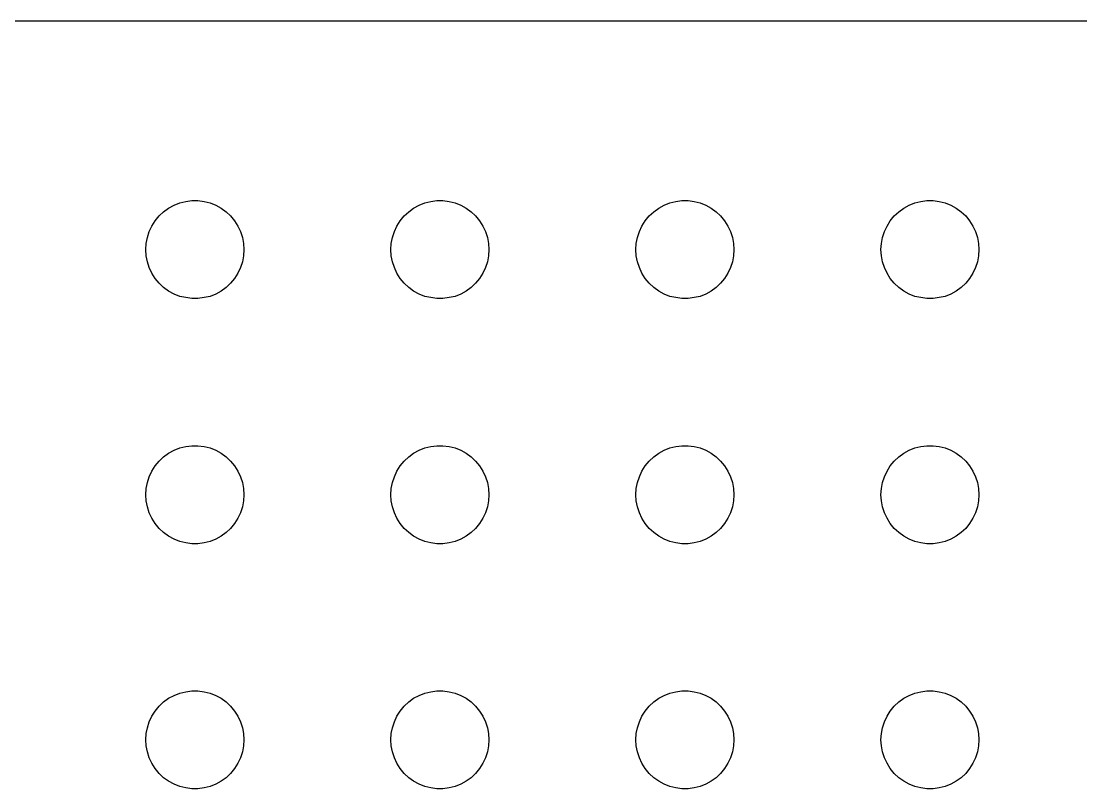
# Model space of a CAD drawing. Header units: metres. Extents: x -134 to 134, y 518 to 1078.
# Drawn here: x 32.18 to 64.62, y 1054.5 to 1077.99 of the extents above; entities that cross this region are included whole.
import ezdxf

# ---------------------------------------------------------------- set-up
doc = ezdxf.new("R2010")
doc.units = ezdxf.units.M

msp = doc.modelspace()

# ---------------------------------------------------------------- linework, layer by layer
for p, q in [((129.814, 1077.99), (-129.814, 1077.99)), ((36.5439, 1072.16), (36.6963, 1072.27)), ((36.6963, 1072.27), (36.8613, 1072.36)), ((36.8613, 1072.36), (37.0365, 1072.43)), ((37.0365, 1072.43), (37.2189, 1072.47)), ((37.2189, 1072.47), (37.4058, 1072.5)), ((37.4058, 1072.5), (37.5942, 1072.5)), ((37.5942, 1072.5), (37.7811, 1072.47)), ((37.7811, 1072.47), (37.9635, 1072.43)), ((37.9635, 1072.43), (38.1387, 1072.36)), ((38.1387, 1072.36), (38.3037, 1072.27)), ((38.3037, 1072.27), (38.4561, 1072.16)), ((44.0439, 1072.16), (44.1963, 1072.27)), ((44.1963, 1072.27), (44.3613, 1072.36)), ((44.3613, 1072.36), (44.5365, 1072.43)), ((44.5365, 1072.43), (44.7189, 1072.47)), ((44.7189, 1072.47), (44.9058, 1072.5)), ((44.9058, 1072.5), (45.0942, 1072.5)), ((45.0942, 1072.5), (45.2811, 1072.47)), ((45.2811, 1072.47), (45.4635, 1072.43)), ((45.4635, 1072.43), (45.6387, 1072.36)), ((45.6387, 1072.36), (45.8037, 1072.27)), ((45.8037, 1072.27), (45.9561, 1072.16)), ((51.5439, 1072.16), (51.6963, 1072.27)), ((51.6963, 1072.27), (51.8613, 1072.36)), ((51.8613, 1072.36), (52.0365, 1072.43)), ((52.0365, 1072.43), (52.2189, 1072.47)), ((52.2189, 1072.47), (52.4058, 1072.5)), ((52.4058, 1072.5), (52.5942, 1072.5)), ((52.5942, 1072.5), (52.7811, 1072.47)), ((52.7811, 1072.47), (52.9635, 1072.43)), ((52.9635, 1072.43), (53.1387, 1072.36)), ((53.1387, 1072.36), (53.3037, 1072.27)), ((53.3037, 1072.27), (53.4561, 1072.16)), ((59.0439, 1072.16), (59.1963, 1072.27)), ((59.1963, 1072.27), (59.3613, 1072.36)), ((59.3613, 1072.36), (59.5365, 1072.43)), ((59.5365, 1072.43), (59.7189, 1072.47)), ((59.7189, 1072.47), (59.9058, 1072.5)), ((59.9058, 1072.5), (60.0942, 1072.5)), ((60.0942, 1072.5), (60.2811, 1072.47)), ((60.2811, 1072.47), (60.4635, 1072.43)), ((60.4635, 1072.43), (60.6387, 1072.36)), ((60.6387, 1072.36), (60.8037, 1072.27)), ((60.8037, 1072.27), (60.9561, 1072.16)), ((36.2865, 1071.88), (36.4065, 1072.03)), ((36.4065, 1072.03), (36.5439, 1072.16)), ((38.4561, 1072.16), (38.5934, 1072.03)), ((38.5934, 1072.03), (38.7135, 1071.88)), ((43.7865, 1071.88), (43.9065, 1072.03)), ((43.9065, 1072.03), (44.0439, 1072.16)), ((45.9561, 1072.16), (46.0934, 1072.03)), ((46.0934, 1072.03), (46.2135, 1071.88)), ((51.2865, 1071.88), (51.4065, 1072.03)), ((51.4065, 1072.03), (51.5439, 1072.16)), ((53.4561, 1072.16), (53.5934, 1072.03)), ((53.5934, 1072.03), (53.7135, 1071.88)), ((58.7865, 1071.88), (58.9065, 1072.03)), ((58.9065, 1072.03), (59.0439, 1072.16)), ((60.9561, 1072.16), (61.0934, 1072.03)), ((61.0934, 1072.03), (61.2135, 1071.88)), ((36.1053, 1071.55), (36.1855, 1071.72)), ((36.1855, 1071.72), (36.2865, 1071.88)), ((38.7135, 1071.88), (38.8145, 1071.72)), ((38.8145, 1071.72), (38.8947, 1071.55)), ((43.6053, 1071.55), (43.6855, 1071.72)), ((43.6855, 1071.72), (43.7865, 1071.88)), ((46.2135, 1071.88), (46.3145, 1071.72)), ((46.3145, 1071.72), (46.3947, 1071.55)), ((51.1053, 1071.55), (51.1855, 1071.72)), ((51.1855, 1071.72), (51.2865, 1071.88)), ((53.7135, 1071.88), (53.8145, 1071.72)), ((53.8145, 1071.72), (53.8947, 1071.55)), ((58.6053, 1071.55), (58.6855, 1071.72)), ((58.6855, 1071.72), (58.7865, 1071.88)), ((61.2135, 1071.88), (61.3145, 1071.72)), ((61.3145, 1071.72), (61.3947, 1071.55)), ((36.0118, 1071.19), (36.0471, 1071.37)), ((36.0471, 1071.37), (36.1053, 1071.55)), ((38.8947, 1071.55), (38.9529, 1071.37)), ((38.9529, 1071.37), (38.9882, 1071.19)), ((43.5118, 1071.19), (43.5471, 1071.37)), ((43.5471, 1071.37), (43.6053, 1071.55)), ((46.3947, 1071.55), (46.4529, 1071.37)), ((46.4529, 1071.37), (46.4882, 1071.19)), ((51.0118, 1071.19), (51.0471, 1071.37)), ((51.0471, 1071.37), (51.1053, 1071.55)), ((53.8947, 1071.55), (53.9529, 1071.37)), ((53.9529, 1071.37), (53.9882, 1071.19)), ((58.5118, 1071.19), (58.5471, 1071.37)), ((58.5471, 1071.37), (58.6053, 1071.55)), ((61.3947, 1071.55), (61.4529, 1071.37)), ((61.4529, 1071.37), (61.4882, 1071.19)), ((36, 1071), (36.0118, 1071.19)), ((36.0118, 1070.81), (36, 1071)), ((38.9882, 1071.19), (39, 1071)), ((39, 1071), (38.9882, 1070.81)), ((43.5, 1071), (43.5118, 1071.19)), ((43.5118, 1070.81), (43.5, 1071)), ((46.4882, 1071.19), (46.5, 1071)), ((46.5, 1071), (46.4882, 1070.81)), ((51, 1071), (51.0118, 1071.19)), ((51.0118, 1070.81), (51, 1071)), ((53.9882, 1071.19), (54, 1071)), ((54, 1071), (53.9882, 1070.81)), ((58.5, 1071), (58.5118, 1071.19)), ((58.5118, 1070.81), (58.5, 1071)), ((61.4882, 1071.19), (61.5, 1071)), ((61.5, 1071), (61.4882, 1070.81)), ((36.0471, 1070.63), (36.0118, 1070.81)), ((38.9882, 1070.81), (38.9529, 1070.63)), ((43.5471, 1070.63), (43.5118, 1070.81)), ((46.4882, 1070.81), (46.4529, 1070.63)), ((51.0471, 1070.63), (51.0118, 1070.81)), ((53.9882, 1070.81), (53.9529, 1070.63)), ((58.5471, 1070.63), (58.5118, 1070.81)), ((61.4882, 1070.81), (61.4529, 1070.63)), ((36.1053, 1070.45), (36.0471, 1070.63)), ((36.1855, 1070.28), (36.1053, 1070.45)), ((38.8947, 1070.45), (38.8145, 1070.28)), ((38.9529, 1070.63), (38.8947, 1070.45)), ((43.6053, 1070.45), (43.5471, 1070.63)), ((43.6855, 1070.28), (43.6053, 1070.45)), ((46.3947, 1070.45), (46.3145, 1070.28)), ((46.4529, 1070.63), (46.3947, 1070.45)), ((51.1053, 1070.45), (51.0471, 1070.63)), ((51.1855, 1070.28), (51.1053, 1070.45)), ((53.8947, 1070.45), (53.8145, 1070.28)), ((53.9529, 1070.63), (53.8947, 1070.45)), ((58.6053, 1070.45), (58.5471, 1070.63)), ((58.6855, 1070.28), (58.6053, 1070.45)), ((61.3947, 1070.45), (61.3145, 1070.28)), ((61.4529, 1070.63), (61.3947, 1070.45)), ((36.2865, 1070.12), (36.1855, 1070.28)), ((36.4065, 1069.97), (36.2865, 1070.12)), ((38.7135, 1070.12), (38.5934, 1069.97)), ((38.8145, 1070.28), (38.7135, 1070.12)), ((43.7865, 1070.12), (43.6855, 1070.28)), ((43.9065, 1069.97), (43.7865, 1070.12)), ((46.2135, 1070.12), (46.0934, 1069.97)), ((46.3145, 1070.28), (46.2135, 1070.12)), ((51.2865, 1070.12), (51.1855, 1070.28)), ((51.4065, 1069.97), (51.2865, 1070.12)), ((53.7135, 1070.12), (53.5934, 1069.97)), ((53.8145, 1070.28), (53.7135, 1070.12)), ((58.7865, 1070.12), (58.6855, 1070.28)), ((58.9065, 1069.97), (58.7865, 1070.12)), ((61.2135, 1070.12), (61.0934, 1069.97)), ((61.3145, 1070.28), (61.2135, 1070.12)), ((36.5439, 1069.84), (36.4065, 1069.97)), ((36.6963, 1069.73), (36.5439, 1069.84)), ((36.8613, 1069.64), (36.6963, 1069.73)), ((38.3037, 1069.73), (38.1387, 1069.64)), ((38.4561, 1069.84), (38.3037, 1069.73)), ((38.5934, 1069.97), (38.4561, 1069.84)), ((44.0439, 1069.84), (43.9065, 1069.97)), ((44.1963, 1069.73), (44.0439, 1069.84)), ((44.3613, 1069.64), (44.1963, 1069.73)), ((45.8037, 1069.73), (45.6387, 1069.64)), ((45.9561, 1069.84), (45.8037, 1069.73)), ((46.0934, 1069.97), (45.9561, 1069.84)), ((51.5439, 1069.84), (51.4065, 1069.97)), ((51.6963, 1069.73), (51.5439, 1069.84)), ((51.8613, 1069.64), (51.6963, 1069.73)), ((53.3037, 1069.73), (53.1387, 1069.64)), ((53.4561, 1069.84), (53.3037, 1069.73)), ((53.5934, 1069.97), (53.4561, 1069.84)), ((59.0439, 1069.84), (58.9065, 1069.97)), ((59.1963, 1069.73), (59.0439, 1069.84)), ((59.3613, 1069.64), (59.1963, 1069.73)), ((60.8037, 1069.73), (60.6387, 1069.64)), ((60.9561, 1069.84), (60.8037, 1069.73)), ((61.0934, 1069.97), (60.9561, 1069.84)), ((37.0365, 1069.57), (36.8613, 1069.64)), ((37.2189, 1069.53), (37.0365, 1069.57)), ((37.4058, 1069.5), (37.2189, 1069.53)), ((37.5942, 1069.5), (37.4058, 1069.5)), ((37.7811, 1069.53), (37.5942, 1069.5)), ((37.9635, 1069.57), (37.7811, 1069.53)), ((38.1387, 1069.64), (37.9635, 1069.57)), ((44.5365, 1069.57), (44.3613, 1069.64)), ((44.7189, 1069.53), (44.5365, 1069.57)), ((44.9058, 1069.5), (44.7189, 1069.53)), ((45.0942, 1069.5), (44.9058, 1069.5)), ((45.2811, 1069.53), (45.0942, 1069.5)), ((45.4635, 1069.57), (45.2811, 1069.53)), ((45.6387, 1069.64), (45.4635, 1069.57)), ((52.0365, 1069.57), (51.8613, 1069.64)), ((52.2189, 1069.53), (52.0365, 1069.57)), ((52.4058, 1069.5), (52.2189, 1069.53)), ((52.5942, 1069.5), (52.4058, 1069.5)), ((52.7811, 1069.53), (52.5942, 1069.5)), ((52.9635, 1069.57), (52.7811, 1069.53)), ((53.1387, 1069.64), (52.9635, 1069.57)), ((59.5365, 1069.57), (59.3613, 1069.64)), ((59.7189, 1069.53), (59.5365, 1069.57)), ((59.9058, 1069.5), (59.7189, 1069.53)), ((60.0942, 1069.5), (59.9058, 1069.5)), ((60.2811, 1069.53), (60.0942, 1069.5)), ((60.4635, 1069.57), (60.2811, 1069.53)), ((60.6387, 1069.64), (60.4635, 1069.57)), ((36.6963, 1064.77), (36.8613, 1064.86)), ((36.8613, 1064.86), (37.0365, 1064.93)), ((37.0365, 1064.93), (37.2189, 1064.97)), ((37.2189, 1064.97), (37.4058, 1065)), ((37.4058, 1065), (37.5942, 1065)), ((37.5942, 1065), (37.7811, 1064.97)), ((37.7811, 1064.97), (37.9635, 1064.93)), ((37.9635, 1064.93), (38.1387, 1064.86)), ((38.1387, 1064.86), (38.3037, 1064.77)), ((44.1963, 1064.77), (44.3613, 1064.86)), ((44.3613, 1064.86), (44.5365, 1064.93)), ((44.5365, 1064.93), (44.7189, 1064.97)), ((44.7189, 1064.97), (44.9058, 1065)), ((44.9058, 1065), (45.0942, 1065)), ((45.0942, 1065), (45.2811, 1064.97)), ((45.2811, 1064.97), (45.4635, 1064.93)), ((45.4635, 1064.93), (45.6387, 1064.86)), ((45.6387, 1064.86), (45.8037, 1064.77)), ((51.6963, 1064.77), (51.8613, 1064.86)), ((51.8613, 1064.86), (52.0365, 1064.93)), ((52.0365, 1064.93), (52.2189, 1064.97)), ((52.2189, 1064.97), (52.4058, 1065)), ((52.4058, 1065), (52.5942, 1065)), ((52.5942, 1065), (52.7811, 1064.97)), ((52.7811, 1064.97), (52.9635, 1064.93)), ((52.9635, 1064.93), (53.1387, 1064.86)), ((53.1387, 1064.86), (53.3037, 1064.77)), ((59.1963, 1064.77), (59.3613, 1064.86)), ((59.3613, 1064.86), (59.5365, 1064.93)), ((59.5365, 1064.93), (59.7189, 1064.97)), ((59.7189, 1064.97), (59.9058, 1065)), ((59.9058, 1065), (60.0942, 1065)), ((60.0942, 1065), (60.2811, 1064.97)), ((60.2811, 1064.97), (60.4635, 1064.93)), ((60.4635, 1064.93), (60.6387, 1064.86)), ((60.6387, 1064.86), (60.8037, 1064.77)), ((36.2865, 1064.38), (36.4065, 1064.53)), ((36.4065, 1064.53), (36.5439, 1064.66)), ((36.5439, 1064.66), (36.6963, 1064.77)), ((38.3037, 1064.77), (38.4561, 1064.66)), ((38.4561, 1064.66), (38.5934, 1064.53)), ((38.5934, 1064.53), (38.7135, 1064.38)), ((43.7865, 1064.38), (43.9065, 1064.53)), ((43.9065, 1064.53), (44.0439, 1064.66)), ((44.0439, 1064.66), (44.1963, 1064.77)), ((45.8037, 1064.77), (45.9561, 1064.66)), ((45.9561, 1064.66), (46.0934, 1064.53)), ((46.0934, 1064.53), (46.2135, 1064.38)), ((51.2865, 1064.38), (51.4065, 1064.53)), ((51.4065, 1064.53), (51.5439, 1064.66)), ((51.5439, 1064.66), (51.6963, 1064.77)), ((53.3037, 1064.77), (53.4561, 1064.66)), ((53.4561, 1064.66), (53.5934, 1064.53)), ((53.5934, 1064.53), (53.7135, 1064.38)), ((58.7865, 1064.38), (58.9065, 1064.53)), ((58.9065, 1064.53), (59.0439, 1064.66)), ((59.0439, 1064.66), (59.1963, 1064.77)), ((60.8037, 1064.77), (60.9561, 1064.66)), ((60.9561, 1064.66), (61.0934, 1064.53)), ((61.0934, 1064.53), (61.2135, 1064.38)), ((36.1053, 1064.05), (36.1855, 1064.22)), ((36.1855, 1064.22), (36.2865, 1064.38)), ((38.7135, 1064.38), (38.8145, 1064.22)), ((38.8145, 1064.22), (38.8947, 1064.05)), ((43.6053, 1064.05), (43.6855, 1064.22)), ((43.6855, 1064.22), (43.7865, 1064.38)), ((46.2135, 1064.38), (46.3145, 1064.22)), ((46.3145, 1064.22), (46.3947, 1064.05)), ((51.1053, 1064.05), (51.1855, 1064.22)), ((51.1855, 1064.22), (51.2865, 1064.38)), ((53.7135, 1064.38), (53.8145, 1064.22)), ((53.8145, 1064.22), (53.8947, 1064.05)), ((58.6053, 1064.05), (58.6855, 1064.22)), ((58.6855, 1064.22), (58.7865, 1064.38)), ((61.2135, 1064.38), (61.3145, 1064.22)), ((61.3145, 1064.22), (61.3947, 1064.05)), ((36.0118, 1063.69), (36.0471, 1063.87)), ((36.0471, 1063.87), (36.1053, 1064.05)), ((38.8947, 1064.05), (38.9529, 1063.87)), ((38.9529, 1063.87), (38.9882, 1063.69)), ((43.5118, 1063.69), (43.5471, 1063.87)), ((43.5471, 1063.87), (43.6053, 1064.05)), ((46.3947, 1064.05), (46.4529, 1063.87)), ((46.4529, 1063.87), (46.4882, 1063.69)), ((51.0118, 1063.69), (51.0471, 1063.87)), ((51.0471, 1063.87), (51.1053, 1064.05)), ((53.8947, 1064.05), (53.9529, 1063.87)), ((53.9529, 1063.87), (53.9882, 1063.69)), ((58.5118, 1063.69), (58.5471, 1063.87)), ((58.5471, 1063.87), (58.6053, 1064.05)), ((61.3947, 1064.05), (61.4529, 1063.87)), ((61.4529, 1063.87), (61.4882, 1063.69)), ((36, 1063.5), (36.0118, 1063.69)), ((38.9882, 1063.69), (39, 1063.5)), ((43.5, 1063.5), (43.5118, 1063.69)), ((46.4882, 1063.69), (46.5, 1063.5)), ((51, 1063.5), (51.0118, 1063.69)), ((53.9882, 1063.69), (54, 1063.5)), ((58.5, 1063.5), (58.5118, 1063.69)), ((61.4882, 1063.69), (61.5, 1063.5)), ((36.0118, 1063.31), (36, 1063.5)), ((36.0471, 1063.13), (36.0118, 1063.31)), ((38.9882, 1063.31), (38.9529, 1063.13)), ((39, 1063.5), (38.9882, 1063.31)), ((43.5118, 1063.31), (43.5, 1063.5)), ((43.5471, 1063.13), (43.5118, 1063.31)), ((46.4882, 1063.31), (46.4529, 1063.13)), ((46.5, 1063.5), (46.4882, 1063.31)), ((51.0118, 1063.31), (51, 1063.5)), ((51.0471, 1063.13), (51.0118, 1063.31)), ((53.9882, 1063.31), (53.9529, 1063.13)), ((54, 1063.5), (53.9882, 1063.31)), ((58.5118, 1063.31), (58.5, 1063.5)), ((58.5471, 1063.13), (58.5118, 1063.31)), ((61.4882, 1063.31), (61.4529, 1063.13)), ((61.5, 1063.5), (61.4882, 1063.31)), ((36.1053, 1062.95), (36.0471, 1063.13)), ((36.1855, 1062.78), (36.1053, 1062.95)), ((38.8947, 1062.95), (38.8145, 1062.78)), ((38.9529, 1063.13), (38.8947, 1062.95)), ((43.6053, 1062.95), (43.5471, 1063.13)), ((43.6855, 1062.78), (43.6053, 1062.95)), ((46.3947, 1062.95), (46.3145, 1062.78)), ((46.4529, 1063.13), (46.3947, 1062.95)), ((51.1053, 1062.95), (51.0471, 1063.13)), ((51.1855, 1062.78), (51.1053, 1062.95)), ((53.8947, 1062.95), (53.8145, 1062.78)), ((53.9529, 1063.13), (53.8947, 1062.95)), ((58.6053, 1062.95), (58.5471, 1063.13)), ((58.6855, 1062.78), (58.6053, 1062.95)), ((61.3947, 1062.95), (61.3145, 1062.78)), ((61.4529, 1063.13), (61.3947, 1062.95)), ((36.2865, 1062.62), (36.1855, 1062.78)), ((36.4065, 1062.47), (36.2865, 1062.62)), ((38.7135, 1062.62), (38.5934, 1062.47)), ((38.8145, 1062.78), (38.7135, 1062.62)), ((43.7865, 1062.62), (43.6855, 1062.78)), ((43.9065, 1062.47), (43.7865, 1062.62)), ((46.2135, 1062.62), (46.0934, 1062.47)), ((46.3145, 1062.78), (46.2135, 1062.62)), ((51.2865, 1062.62), (51.1855, 1062.78)), ((51.4065, 1062.47), (51.2865, 1062.62)), ((53.7135, 1062.62), (53.5934, 1062.47)), ((53.8145, 1062.78), (53.7135, 1062.62)), ((58.7865, 1062.62), (58.6855, 1062.78)), ((58.9065, 1062.47), (58.7865, 1062.62)), ((61.2135, 1062.62), (61.0934, 1062.47)), ((61.3145, 1062.78), (61.2135, 1062.62)), ((36.5439, 1062.34), (36.4065, 1062.47)), ((36.6963, 1062.23), (36.5439, 1062.34)), ((36.8613, 1062.14), (36.6963, 1062.23)), ((38.3037, 1062.23), (38.1387, 1062.14)), ((38.4561, 1062.34), (38.3037, 1062.23)), ((38.5934, 1062.47), (38.4561, 1062.34)), ((44.0439, 1062.34), (43.9065, 1062.47)), ((44.1963, 1062.23), (44.0439, 1062.34)), ((44.3613, 1062.14), (44.1963, 1062.23)), ((45.8037, 1062.23), (45.6387, 1062.14)), ((45.9561, 1062.34), (45.8037, 1062.23)), ((46.0934, 1062.47), (45.9561, 1062.34)), ((51.5439, 1062.34), (51.4065, 1062.47)), ((51.6963, 1062.23), (51.5439, 1062.34)), ((51.8613, 1062.14), (51.6963, 1062.23)), ((53.3037, 1062.23), (53.1387, 1062.14)), ((53.4561, 1062.34), (53.3037, 1062.23)), ((53.5934, 1062.47), (53.4561, 1062.34)), ((59.0439, 1062.34), (58.9065, 1062.47)), ((59.1963, 1062.23), (59.0439, 1062.34)), ((59.3613, 1062.14), (59.1963, 1062.23)), ((60.8037, 1062.23), (60.6387, 1062.14)), ((60.9561, 1062.34), (60.8037, 1062.23)), ((61.0934, 1062.47), (60.9561, 1062.34)), ((37.0365, 1062.07), (36.8613, 1062.14)), ((37.2189, 1062.03), (37.0365, 1062.07)), ((37.4058, 1062), (37.2189, 1062.03)), ((37.5942, 1062), (37.4058, 1062)), ((37.7811, 1062.03), (37.5942, 1062)), ((37.9635, 1062.07), (37.7811, 1062.03)), ((38.1387, 1062.14), (37.9635, 1062.07)), ((44.5365, 1062.07), (44.3613, 1062.14)), ((44.7189, 1062.03), (44.5365, 1062.07)), ((44.9058, 1062), (44.7189, 1062.03)), ((45.0942, 1062), (44.9058, 1062)), ((45.2811, 1062.03), (45.0942, 1062)), ((45.4635, 1062.07), (45.2811, 1062.03)), ((45.6387, 1062.14), (45.4635, 1062.07)), ((52.0365, 1062.07), (51.8613, 1062.14)), ((52.2189, 1062.03), (52.0365, 1062.07)), ((52.4058, 1062), (52.2189, 1062.03)), ((52.5942, 1062), (52.4058, 1062)), ((52.7811, 1062.03), (52.5942, 1062)), ((52.9635, 1062.07), (52.7811, 1062.03)), ((53.1387, 1062.14), (52.9635, 1062.07)), ((59.5365, 1062.07), (59.3613, 1062.14)), ((59.7189, 1062.03), (59.5365, 1062.07)), ((59.9058, 1062), (59.7189, 1062.03)), ((60.0942, 1062), (59.9058, 1062)), ((60.2811, 1062.03), (60.0942, 1062)), ((60.4635, 1062.07), (60.2811, 1062.03)), ((60.6387, 1062.14), (60.4635, 1062.07)), ((36.6963, 1057.27), (36.8613, 1057.36)), ((36.8613, 1057.36), (37.0365, 1057.43)), ((37.0365, 1057.43), (37.2189, 1057.47)), ((37.2189, 1057.47), (37.4058, 1057.5)), ((37.4058, 1057.5), (37.5942, 1057.5)), ((37.5942, 1057.5), (37.7811, 1057.47)), ((37.7811, 1057.47), (37.9635, 1057.43)), ((37.9635, 1057.43), (38.1387, 1057.36)), ((38.1387, 1057.36), (38.3037, 1057.27)), ((44.1963, 1057.27), (44.3613, 1057.36)), ((44.3613, 1057.36), (44.5365, 1057.43)), ((44.5365, 1057.43), (44.7189, 1057.47)), ((44.7189, 1057.47), (44.9058, 1057.5)), ((44.9058, 1057.5), (45.0942, 1057.5)), ((45.0942, 1057.5), (45.2811, 1057.47)), ((45.2811, 1057.47), (45.4635, 1057.43)), ((45.4635, 1057.43), (45.6387, 1057.36)), ((45.6387, 1057.36), (45.8037, 1057.27)), ((51.6963, 1057.27), (51.8613, 1057.36)), ((51.8613, 1057.36), (52.0365, 1057.43)), ((52.0365, 1057.43), (52.2189, 1057.47)), ((52.2189, 1057.47), (52.4058, 1057.5)), ((52.4058, 1057.5), (52.5942, 1057.5)), ((52.5942, 1057.5), (52.7811, 1057.47)), ((52.7811, 1057.47), (52.9635, 1057.43)), ((52.9635, 1057.43), (53.1387, 1057.36)), ((53.1387, 1057.36), (53.3037, 1057.27)), ((59.1963, 1057.27), (59.3613, 1057.36)), ((59.3613, 1057.36), (59.5365, 1057.43)), ((59.5365, 1057.43), (59.7189, 1057.47)), ((59.7189, 1057.47), (59.9058, 1057.5)), ((59.9058, 1057.5), (60.0942, 1057.5)), ((60.0942, 1057.5), (60.2811, 1057.47)), ((60.2811, 1057.47), (60.4635, 1057.43)), ((60.4635, 1057.43), (60.6387, 1057.36)), ((60.6387, 1057.36), (60.8037, 1057.27)), ((36.2865, 1056.88), (36.4065, 1057.03)), ((36.4065, 1057.03), (36.5439, 1057.16)), ((36.5439, 1057.16), (36.6963, 1057.27)), ((38.3037, 1057.27), (38.4561, 1057.16)), ((38.4561, 1057.16), (38.5934, 1057.03)), ((38.5934, 1057.03), (38.7135, 1056.88)), ((43.7865, 1056.88), (43.9065, 1057.03)), ((43.9065, 1057.03), (44.0439, 1057.16)), ((44.0439, 1057.16), (44.1963, 1057.27)), ((45.8037, 1057.27), (45.9561, 1057.16)), ((45.9561, 1057.16), (46.0934, 1057.03)), ((46.0934, 1057.03), (46.2135, 1056.88)), ((51.2865, 1056.88), (51.4065, 1057.03)), ((51.4065, 1057.03), (51.5439, 1057.16)), ((51.5439, 1057.16), (51.6963, 1057.27)), ((53.3037, 1057.27), (53.4561, 1057.16)), ((53.4561, 1057.16), (53.5934, 1057.03)), ((53.5934, 1057.03), (53.7135, 1056.88)), ((58.7865, 1056.88), (58.9065, 1057.03)), ((58.9065, 1057.03), (59.0439, 1057.16)), ((59.0439, 1057.16), (59.1963, 1057.27)), ((60.8037, 1057.27), (60.9561, 1057.16)), ((60.9561, 1057.16), (61.0934, 1057.03)), ((61.0934, 1057.03), (61.2135, 1056.88)), ((36.1053, 1056.55), (36.1855, 1056.72)), ((36.1855, 1056.72), (36.2865, 1056.88)), ((38.7135, 1056.88), (38.8145, 1056.72)), ((38.8145, 1056.72), (38.8947, 1056.55)), ((43.6053, 1056.55), (43.6855, 1056.72)), ((43.6855, 1056.72), (43.7865, 1056.88)), ((46.2135, 1056.88), (46.3145, 1056.72)), ((46.3145, 1056.72), (46.3947, 1056.55)), ((51.1053, 1056.55), (51.1855, 1056.72)), ((51.1855, 1056.72), (51.2865, 1056.88)), ((53.7135, 1056.88), (53.8145, 1056.72)), ((53.8145, 1056.72), (53.8947, 1056.55)), ((58.6053, 1056.55), (58.6855, 1056.72)), ((58.6855, 1056.72), (58.7865, 1056.88)), ((61.2135, 1056.88), (61.3145, 1056.72)), ((61.3145, 1056.72), (61.3947, 1056.55)), ((36.0118, 1056.19), (36.0471, 1056.37)), ((36.0471, 1056.37), (36.1053, 1056.55)), ((38.8947, 1056.55), (38.9529, 1056.37)), ((38.9529, 1056.37), (38.9882, 1056.19)), ((43.5118, 1056.19), (43.5471, 1056.37)), ((43.5471, 1056.37), (43.6053, 1056.55)), ((46.3947, 1056.55), (46.4529, 1056.37)), ((46.4529, 1056.37), (46.4882, 1056.19)), ((51.0118, 1056.19), (51.0471, 1056.37)), ((51.0471, 1056.37), (51.1053, 1056.55)), ((53.8947, 1056.55), (53.9529, 1056.37)), ((53.9529, 1056.37), (53.9882, 1056.19)), ((58.5118, 1056.19), (58.5471, 1056.37)), ((58.5471, 1056.37), (58.6053, 1056.55)), ((61.3947, 1056.55), (61.4529, 1056.37)), ((61.4529, 1056.37), (61.4882, 1056.19)), ((36, 1056), (36.0118, 1056.19)), ((38.9882, 1056.19), (39, 1056)), ((43.5, 1056), (43.5118, 1056.19)), ((46.4882, 1056.19), (46.5, 1056)), ((51, 1056), (51.0118, 1056.19)), ((53.9882, 1056.19), (54, 1056)), ((58.5, 1056), (58.5118, 1056.19)), ((61.4882, 1056.19), (61.5, 1056)), ((36.0118, 1055.81), (36, 1056)), ((36.0471, 1055.63), (36.0118, 1055.81)), ((38.9882, 1055.81), (38.9529, 1055.63)), ((39, 1056), (38.9882, 1055.81)), ((43.5118, 1055.81), (43.5, 1056)), ((43.5471, 1055.63), (43.5118, 1055.81)), ((46.4882, 1055.81), (46.4529, 1055.63)), ((46.5, 1056), (46.4882, 1055.81)), ((51.0118, 1055.81), (51, 1056)), ((51.0471, 1055.63), (51.0118, 1055.81)), ((53.9882, 1055.81), (53.9529, 1055.63)), ((54, 1056), (53.9882, 1055.81)), ((58.5118, 1055.81), (58.5, 1056)), ((58.5471, 1055.63), (58.5118, 1055.81)), ((61.4882, 1055.81), (61.4529, 1055.63)), ((61.5, 1056), (61.4882, 1055.81)), ((36.1053, 1055.45), (36.0471, 1055.63)), ((36.1855, 1055.28), (36.1053, 1055.45)), ((38.8947, 1055.45), (38.8145, 1055.28)), ((38.9529, 1055.63), (38.8947, 1055.45)), ((43.6053, 1055.45), (43.5471, 1055.63)), ((43.6855, 1055.28), (43.6053, 1055.45)), ((46.3947, 1055.45), (46.3145, 1055.28)), ((46.4529, 1055.63), (46.3947, 1055.45)), ((51.1053, 1055.45), (51.0471, 1055.63)), ((51.1855, 1055.28), (51.1053, 1055.45)), ((53.8947, 1055.45), (53.8145, 1055.28)), ((53.9529, 1055.63), (53.8947, 1055.45)), ((58.6053, 1055.45), (58.5471, 1055.63)), ((58.6855, 1055.28), (58.6053, 1055.45)), ((61.3947, 1055.45), (61.3145, 1055.28)), ((61.4529, 1055.63), (61.3947, 1055.45)), ((36.2865, 1055.12), (36.1855, 1055.28)), ((36.4065, 1054.97), (36.2865, 1055.12)), ((38.7135, 1055.12), (38.5934, 1054.97)), ((38.8145, 1055.28), (38.7135, 1055.12)), ((43.7865, 1055.12), (43.6855, 1055.28)), ((43.9065, 1054.97), (43.7865, 1055.12)), ((46.2135, 1055.12), (46.0934, 1054.97)), ((46.3145, 1055.28), (46.2135, 1055.12)), ((51.2865, 1055.12), (51.1855, 1055.28)), ((51.4065, 1054.97), (51.2865, 1055.12)), ((53.7135, 1055.12), (53.5934, 1054.97)), ((53.8145, 1055.28), (53.7135, 1055.12)), ((58.7865, 1055.12), (58.6855, 1055.28)), ((58.9065, 1054.97), (58.7865, 1055.12)), ((61.2135, 1055.12), (61.0934, 1054.97)), ((61.3145, 1055.28), (61.2135, 1055.12)), ((36.5439, 1054.84), (36.4065, 1054.97)), ((36.6963, 1054.73), (36.5439, 1054.84)), ((38.4561, 1054.84), (38.3037, 1054.73)), ((38.5934, 1054.97), (38.4561, 1054.84)), ((44.0439, 1054.84), (43.9065, 1054.97)), ((44.1963, 1054.73), (44.0439, 1054.84)), ((45.9561, 1054.84), (45.8037, 1054.73)), ((46.0934, 1054.97), (45.9561, 1054.84)), ((51.5439, 1054.84), (51.4065, 1054.97)), ((51.6963, 1054.73), (51.5439, 1054.84)), ((53.4561, 1054.84), (53.3037, 1054.73)), ((53.5934, 1054.97), (53.4561, 1054.84)), ((59.0439, 1054.84), (58.9065, 1054.97)), ((59.1963, 1054.73), (59.0439, 1054.84)), ((60.9561, 1054.84), (60.8037, 1054.73)), ((61.0934, 1054.97), (60.9561, 1054.84)), ((36.8613, 1054.64), (36.6963, 1054.73)), ((37.0365, 1054.57), (36.8613, 1054.64)), ((37.2189, 1054.53), (37.0365, 1054.57)), ((37.4058, 1054.5), (37.2189, 1054.53)), ((37.5942, 1054.5), (37.4058, 1054.5)), ((37.7811, 1054.53), (37.5942, 1054.5)), ((37.9635, 1054.57), (37.7811, 1054.53)), ((38.1387, 1054.64), (37.9635, 1054.57)), ((38.3037, 1054.73), (38.1387, 1054.64)), ((44.3613, 1054.64), (44.1963, 1054.73)), ((44.5365, 1054.57), (44.3613, 1054.64)), ((44.7189, 1054.53), (44.5365, 1054.57)), ((44.9058, 1054.5), (44.7189, 1054.53)), ((45.0942, 1054.5), (44.9058, 1054.5)), ((45.2811, 1054.53), (45.0942, 1054.5)), ((45.4635, 1054.57), (45.2811, 1054.53)), ((45.6387, 1054.64), (45.4635, 1054.57)), ((45.8037, 1054.73), (45.6387, 1054.64)), ((51.8613, 1054.64), (51.6963, 1054.73)), ((52.0365, 1054.57), (51.8613, 1054.64)), ((52.2189, 1054.53), (52.0365, 1054.57)), ((52.4058, 1054.5), (52.2189, 1054.53)), ((52.5942, 1054.5), (52.4058, 1054.5)), ((52.7811, 1054.53), (52.5942, 1054.5)), ((52.9635, 1054.57), (52.7811, 1054.53)), ((53.1387, 1054.64), (52.9635, 1054.57)), ((53.3037, 1054.73), (53.1387, 1054.64)), ((59.3613, 1054.64), (59.1963, 1054.73)), ((59.5365, 1054.57), (59.3613, 1054.64)), ((59.7189, 1054.53), (59.5365, 1054.57)), ((59.9058, 1054.5), (59.7189, 1054.53)), ((60.0942, 1054.5), (59.9058, 1054.5)), ((60.2811, 1054.53), (60.0942, 1054.5)), ((60.4635, 1054.57), (60.2811, 1054.53)), ((60.6387, 1054.64), (60.4635, 1054.57)), ((60.8037, 1054.73), (60.6387, 1054.64))]:
    msp.add_line(p, q)

doc.saveas('drawing.dxf')
